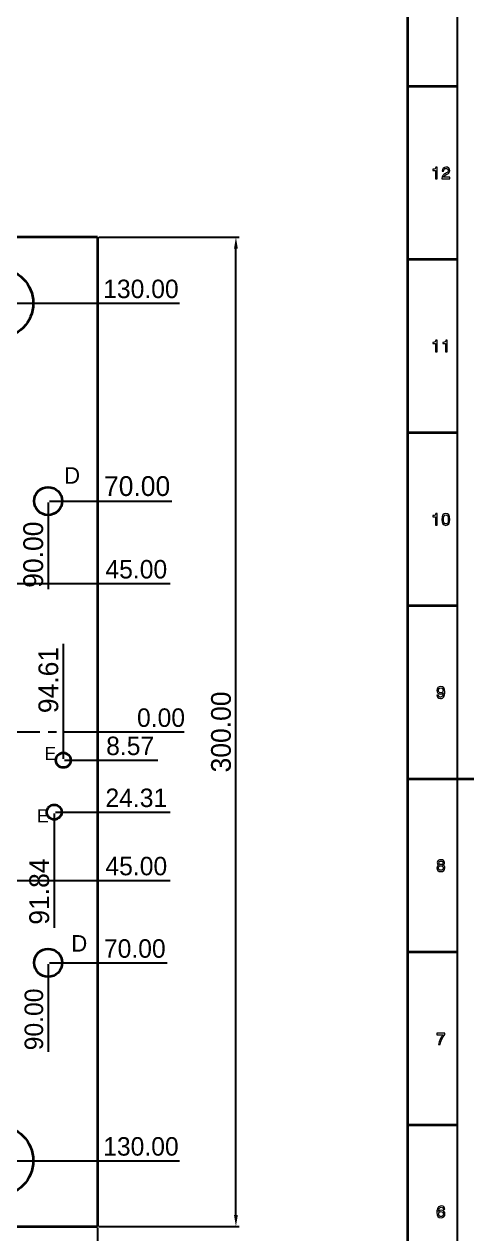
# Model space of a CAD drawing. Extents: x 0 to 1189, y 0 to 841.
# Drawn here: x 1052.5 to 1189, y 282.5 to 649.3 of the extents above; entities that cross this region are included whole.
import ezdxf

# ---------------------------------------------------------------- set-up
doc = ezdxf.new("R2010")
doc.units = 0
doc.linetypes.add('CENTER', pattern=[2, 1.25, -0.25, 0.25, -0.25])
doc.layers.add('LEVEL0', color=7, linetype='Continuous')
doc.dimstyles.new('4', dxfattribs={"dimtxt": 6, "dimasz": 3.5, "dimexe": 1, "dimexo": 0.4, "dimgap": 1.5, "dimtad": 1, "dimtoh": 1, "dimzin": 0, "dimdsep": 46, "dimtxsty": 'Standard', "dimcen": 0, "dimclrd": 5, "dimclre": 5, "dimclrt": 240, "dimadec": 0, "dimazin": 0, "dimtfac": 1, "dimtmove": 0, "dimatfit": 0, "dimfxl": 1, "dimtolj": 1, "dimtzin": 0, "dimarcsym": 2})
doc.dimstyles.new('5.6', dxfattribs={"dimtxt": 5.6, "dimasz": 3.5, "dimexe": 1, "dimexo": 0.4, "dimgap": 1.5, "dimtad": 1, "dimtoh": 1, "dimzin": 0, "dimdsep": 46, "dimtxsty": 'Standard', "dimcen": 0, "dimclrd": 5, "dimclre": 5, "dimclrt": 240, "dimadec": 0, "dimazin": 0, "dimtfac": 1, "dimtmove": 0, "dimatfit": 0, "dimfxl": 1, "dimtolj": 1, "dimtzin": 0, "dimarcsym": 1})

# ---------------------------------------------------------------- blocks, each defined once
blk = doc.blocks.new('*D116')
at = {"color": 5, "lineweight": -2, "transparency": 16777216}
blk.add_line((1075.2, 434.67), (1101.06, 434.67), dxfattribs=at)
at = {"layer": 'Defpoints', "color": 0, "transparency": 16777216}
for p in [(969.8, 434.67), (1074.8, 434.67), (1085.56, 434.67)]:
    blk.add_point(p, dxfattribs=at)
at = {"color": 240, "transparency": 16777216, "insert": (1094.06, 438.97), "char_height": 5.6, "attachment_point": 5}
blk.add_mtext('\\A1;0.00', dxfattribs=at)
blk = doc.blocks.new('*D120')
at = {"color": 5, "lineweight": -2, "transparency": 16777216}
blk.add_line((1005.2, 304.67), (1099.63, 304.67), dxfattribs=at)
at = {"layer": 'Defpoints', "color": 0, "transparency": 16777216}
for p in [(969.8, 434.67), (1004.8, 304.67), (1074.8, 304.67)]:
    blk.add_point(p, dxfattribs=at)
at = {"color": 240, "transparency": 16777216, "insert": (1087.96, 308.97), "char_height": 5.6, "attachment_point": 5}
blk.add_mtext('\\A1;130.00', dxfattribs=at)
blk = doc.blocks.new('*D129')
at = {"color": 5, "lineweight": -2, "transparency": 16777216}
blk.add_line((925.2, 389.67), (1096.83, 389.67), dxfattribs=at)
at = {"layer": 'Defpoints', "color": 0, "transparency": 16777216}
for p in [(969.8, 434.67), (924.8, 389.67), (1074.8, 389.67)]:
    blk.add_point(p, dxfattribs=at)
at = {"color": 240, "transparency": 16777216, "insert": (1086.56, 393.97), "char_height": 5.6, "attachment_point": 5}
blk.add_mtext('\\A1;45.00', dxfattribs=at)
blk = doc.blocks.new('*D131')
at = {"color": 5, "lineweight": -2, "transparency": 16777216}
blk.add_line((925.2, 479.67), (1096.83, 479.67), dxfattribs=at)
at = {"layer": 'Defpoints', "color": 0, "transparency": 16777216}
for p in [(924.8, 479.67), (1074.8, 479.67), (969.8, 434.67)]:
    blk.add_point(p, dxfattribs=at)
at = {"color": 240, "transparency": 16777216, "insert": (1086.56, 483.97), "char_height": 5.6, "attachment_point": 5}
blk.add_mtext('\\A1;45.00', dxfattribs=at)
blk = doc.blocks.new('*D138')
at = {"color": 5, "lineweight": -2, "transparency": 16777216}
blk.add_line((1064.81, 426.11), (1093.1, 426.11), dxfattribs=at)
at = {"layer": 'Defpoints', "color": 0, "transparency": 16777216}
for p in [(969.8, 434.67), (1064.41, 426.11), (1074.8, 426.11)]:
    blk.add_point(p, dxfattribs=at)
at = {"color": 240, "transparency": 16777216, "insert": (1084.7, 430.41), "char_height": 5.6, "attachment_point": 5}
blk.add_mtext('\\A1;8.57', dxfattribs=at)
blk = doc.blocks.new('*D139')
at = {"color": 5, "lineweight": -2, "transparency": 16777216}
blk.add_line((1062.03, 410.36), (1096.83, 410.36), dxfattribs=at)
at = {"layer": 'Defpoints', "color": 0, "transparency": 16777216}
for p in [(969.8, 434.67), (1061.63, 410.36), (1074.8, 410.36)]:
    blk.add_point(p, dxfattribs=at)
at = {"color": 240, "transparency": 16777216, "insert": (1086.56, 414.66), "char_height": 5.6, "attachment_point": 5}
blk.add_mtext('\\A1;24.31', dxfattribs=at)
blk = doc.blocks.new('*D147')
at = {"color": 5, "lineweight": -2, "transparency": 16777216}
blk.add_line((1060.2, 364.67), (1095.9, 364.67), dxfattribs=at)
at = {"layer": 'Defpoints', "color": 0, "transparency": 16777216}
for p in [(969.8, 434.67), (1059.8, 364.67), (1074.8, 364.67)]:
    blk.add_point(p, dxfattribs=at)
at = {"color": 240, "transparency": 16777216, "insert": (1086.1, 368.97), "char_height": 5.6, "attachment_point": 5}
blk.add_mtext('\\A1;70.00', dxfattribs=at)
blk = doc.blocks.new('*D148')
at = {"color": 5, "lineweight": -2, "transparency": 16777216}
blk.add_line((1059.8, 364.27), (1059.8, 337.71), dxfattribs=at)
at = {"layer": 'Defpoints', "color": 0, "transparency": 16777216}
for p in [(969.8, 434.67), (1059.8, 364.67), (1059.8, 358.81)]:
    blk.add_point(p, dxfattribs=at)
at = {"color": 240, "transparency": 16777216, "insert": (1055.5, 347.51), "char_height": 5.6, "attachment_point": 5, "rotation": 90}
blk.add_mtext('\\A1;90.00', dxfattribs=at)
blk = doc.blocks.new('*D163')
at = {"color": 5, "lineweight": -2, "transparency": 16777216}
blk.add_line((1005.2, 564.67), (1099.63, 564.67), dxfattribs=at)
at = {"layer": 'Defpoints', "color": 0, "transparency": 16777216}
for p in [(1004.8, 564.67), (1074.8, 564.67), (969.8, 434.67)]:
    blk.add_point(p, dxfattribs=at)
at = {"color": 240, "transparency": 16777216, "insert": (1087.96, 568.97), "char_height": 5.6, "attachment_point": 5}
blk.add_mtext('\\A1;130.00', dxfattribs=at)
blk = doc.blocks.new('*D168')
at = {"color": 5, "lineweight": -2, "transparency": 16777216}
blk.add_line((1059.8, 504.27), (1059.8, 477.92), dxfattribs=at)
at = {"layer": 'Defpoints', "color": 0, "transparency": 16777216}
for p in [(1059.8, 504.67), (1059.8, 500.42), (969.8, 434.67)]:
    blk.add_point(p, dxfattribs=at)
at = {"color": 240, "transparency": 16777216, "insert": (1055.3, 488.42), "char_height": 6, "attachment_point": 5, "rotation": 90}
blk.add_mtext('\\A1;90.00', dxfattribs=at)
blk = doc.blocks.new('*D169')
at = {"color": 5, "lineweight": -2, "transparency": 16777216}
blk.add_line((1060.2, 504.67), (1097.3, 504.67), dxfattribs=at)
at = {"layer": 'Defpoints', "color": 0, "transparency": 16777216}
for p in [(1059.8, 504.67), (1074.8, 504.67), (969.8, 434.67)]:
    blk.add_point(p, dxfattribs=at)
at = {"color": 240, "transparency": 16777216, "insert": (1086.8, 509.17), "char_height": 6, "attachment_point": 5}
blk.add_mtext('\\A1;70.00', dxfattribs=at)
blk = doc.blocks.new('*D170')
at = {"color": 5, "lineweight": -2, "transparency": 16777216}
for p, q in [((1075.2, 584.67), (1117.79, 584.67)), ((1116.79, 288.17), (1116.79, 581.17)), ((1075.2, 284.67), (1117.79, 284.67))]:
    blk.add_line(p, q, dxfattribs=at)
at = {"color": 5, "transparency": 16777216}
for points in [[(1116.21, 581.17), (1117.37, 581.17), (1116.79, 584.67)], [(1116.21, 288.17), (1117.37, 288.17), (1116.79, 284.67)]]:
    blk.add_solid(points, dxfattribs=at)
at = {"layer": 'Defpoints', "color": 0, "transparency": 16777216}
for p in [(1074.8, 584.67), (1116.79, 584.67), (1074.8, 284.67)]:
    blk.add_point(p, dxfattribs=at)
at = {"color": 240, "transparency": 16777216, "insert": (1112.29, 434.67), "char_height": 6, "attachment_point": 5, "rotation": 90}
blk.add_mtext('\\A1;300.00', dxfattribs=at)
blk = doc.blocks.new('*D173')
at = {"color": 5, "lineweight": -2, "transparency": 16777216}
for p, q in [((864.8, 284.27), (864.8, 234.14)), ((1074.8, 284.27), (1074.8, 234.14)), ((1071.3, 235.14), (868.3, 235.14))]:
    blk.add_line(p, q, dxfattribs=at)
at = {"color": 5, "transparency": 16777216}
for points in [[(868.3, 235.72), (868.3, 234.56), (864.8, 235.14)], [(1071.3, 235.72), (1071.3, 234.56), (1074.8, 235.14)]]:
    blk.add_solid(points, dxfattribs=at)
at = {"layer": 'Defpoints', "color": 0, "transparency": 16777216}
for p in [(864.8, 284.67), (1074.8, 284.67), (864.8, 235.14)]:
    blk.add_point(p, dxfattribs=at)
at = {"color": 240, "transparency": 16777216, "insert": (969.8, 239.64), "char_height": 6, "attachment_point": 5}
blk.add_mtext('\\A1;210.00', dxfattribs=at)
blk = doc.blocks.new('*D175')
at = {"color": 5, "lineweight": -2, "transparency": 16777216}
blk.add_line((1061.63, 409.96), (1061.63, 375.27), dxfattribs=at)
at = {"layer": 'Defpoints', "color": 0, "transparency": 16777216}
for p in [(969.8, 434.67), (1061.63, 410.36), (1061.63, 398.77)]:
    blk.add_point(p, dxfattribs=at)
at = {"color": 240, "transparency": 16777216, "insert": (1057.13, 386.27), "char_height": 6, "attachment_point": 5, "rotation": 90}
blk.add_mtext('\\A1;91.84', dxfattribs=at)
blk = doc.blocks.new('*D176')
at = {"color": 5, "lineweight": -2, "transparency": 16777216}
blk.add_line((1064.41, 426.51), (1064.41, 461.41), dxfattribs=at)
at = {"layer": 'Defpoints', "color": 0, "transparency": 16777216}
for p in [(1064.41, 437.91), (969.8, 434.67), (1064.41, 426.11)]:
    blk.add_point(p, dxfattribs=at)
at = {"color": 240, "transparency": 16777216, "insert": (1059.91, 450.41), "char_height": 6, "attachment_point": 5, "rotation": 90}
blk.add_mtext('\\A1;94.61', dxfattribs=at)

msp = doc.modelspace()

# ---------------------------------------------------------------- linework, layer by layer
at = {"color": 7, "lineweight": 35}
for p, q in [((1169, 20), (1169, 821)), ((1074.796, 584.674), (864.796, 584.674)), ((1074.796, 584.674), (1074.796, 284.674)), ((1169, 420.5), (1189, 420.5)), ((864.796, 284.674), (1074.796, 284.674))]:
    msp.add_line(p, q, dxfattribs=at)
at = {"color": 7, "lineweight": 35, "ltscale": 0.375}
for p, q in [((1169, 630.5), (1184, 630.5)), ((1169, 578), (1184, 578)), ((1169, 525.5), (1184, 525.5)), ((1169, 473), (1184, 473)), ((1169, 368), (1184, 368)), ((1169, 315.5), (1184, 315.5))]:
    msp.add_line(p, q, dxfattribs=at)
msp.add_lwpolyline([(5, 836), (1183.989, 836), (1183.989, 5.302), (5, 5.302)], close=True)
at = {"color": 7, "lineweight": 13}
for points in [[(1177.391, 602.417), (1177.85, 602.417), (1177.85, 605.942), (1177.507, 605.942), (1177.416, 605.634), (1177.235, 605.428), (1176.958, 605.307), (1176.574, 605.266), (1176.574, 604.908), (1177.391, 604.908)], [(1179.287, 602.417), (1181.693, 602.417), (1181.693, 602.851), (1179.792, 602.851), (1179.898, 603.088), (1180.079, 603.284), (1180.639, 603.642), (1180.937, 603.794), (1181.269, 604.01), (1181.506, 604.263), (1181.643, 604.56), (1181.693, 604.898), (1181.607, 605.322), (1181.37, 605.655), (1181.007, 605.866), (1180.538, 605.942), (1180.054, 605.856), (1179.686, 605.619), (1179.449, 605.241), (1179.368, 604.742), (1179.368, 604.671), (1179.827, 604.671), (1179.827, 604.711), (1179.872, 605.054), (1180.009, 605.307), (1180.225, 605.468), (1180.513, 605.523), (1180.806, 605.473), (1181.022, 605.347), (1181.164, 605.15), (1181.214, 604.903), (1181.179, 604.671), (1181.083, 604.474), (1180.922, 604.303), (1180.7, 604.152), (1180.402, 603.99), (1179.908, 603.678), (1179.56, 603.345), (1179.353, 602.941), (1179.287, 602.432)], [(1177.391, 549.917), (1177.85, 549.917), (1177.85, 553.442), (1177.507, 553.442), (1177.416, 553.134), (1177.235, 552.928), (1176.958, 552.807), (1176.574, 552.766), (1176.574, 552.408), (1177.391, 552.408)], [(1180.427, 549.917), (1180.886, 549.917), (1180.886, 553.442), (1180.543, 553.442), (1180.453, 553.134), (1180.271, 552.928), (1179.994, 552.807), (1179.61, 552.766), (1179.61, 552.408), (1180.427, 552.408)], [(1177.391, 497.417), (1177.85, 497.417), (1177.85, 500.942), (1177.507, 500.942), (1177.416, 500.634), (1177.235, 500.428), (1176.958, 500.307), (1176.574, 500.266), (1176.574, 499.908), (1177.391, 499.908)], [(1179.303, 499.126), (1179.378, 498.335), (1179.615, 497.77), (1179.994, 497.427), (1180.518, 497.316), (1181.037, 497.427), (1181.416, 497.77), (1181.648, 498.335), (1181.728, 499.126), (1181.648, 499.913), (1181.552, 500.226), (1181.416, 500.483), (1181.037, 500.826), (1180.518, 500.942), (1179.994, 500.826), (1179.615, 500.478), (1179.378, 499.913)], [(1179.787, 499.126), (1179.827, 499.737), (1179.953, 500.175), (1180.18, 500.433), (1180.518, 500.523), (1180.851, 500.433), (1181.078, 500.175), (1181.204, 499.737), (1181.244, 499.126), (1181.204, 498.511), (1181.078, 498.072), (1180.851, 497.815), (1180.518, 497.729), (1180.18, 497.815), (1179.953, 498.072), (1179.827, 498.511)], [(1177.79, 445.784), (1177.865, 445.386), (1178.082, 445.078), (1178.425, 444.887), (1178.879, 444.816), (1179.177, 444.851), (1179.444, 444.942), (1179.671, 445.098), (1179.862, 445.32), (1180.014, 445.598), (1180.125, 445.941), (1180.19, 446.334), (1180.215, 446.788), (1180.13, 447.499), (1179.883, 448.018), (1179.489, 448.331), (1178.949, 448.442), (1178.455, 448.351), (1178.082, 448.109), (1177.84, 447.736), (1177.759, 447.267), (1177.84, 446.783), (1178.077, 446.415), (1178.43, 446.183), (1178.879, 446.107), (1179.353, 446.203), (1179.711, 446.495), (1179.63, 445.936), (1179.469, 445.537), (1179.222, 445.3), (1178.884, 445.224), (1178.622, 445.26), (1178.43, 445.371), (1178.304, 445.547), (1178.254, 445.784)], [(1178.249, 447.272), (1178.299, 447.585), (1178.44, 447.832), (1178.662, 447.988), (1178.949, 448.044), (1179.247, 447.988), (1179.474, 447.832), (1179.615, 447.59), (1179.671, 447.277), (1179.615, 446.959), (1179.474, 446.722), (1179.242, 446.576), (1178.934, 446.526), (1178.657, 446.576), (1178.44, 446.722), (1178.299, 446.954)], [(1178.375, 394.303), (1178.117, 394.162), (1177.941, 393.965), (1177.83, 393.718), (1177.795, 393.42), (1177.875, 392.972), (1178.107, 392.624), (1178.486, 392.402), (1179, 392.316), (1179.509, 392.402), (1179.888, 392.624), (1180.12, 392.972), (1180.205, 393.42), (1180.165, 393.718), (1180.059, 393.965), (1179.877, 394.162), (1179.625, 394.303), (1179.827, 394.424), (1179.968, 394.59), (1180.054, 394.792), (1180.084, 395.039), (1180.004, 395.397), (1179.792, 395.685), (1179.449, 395.871), (1179, 395.942), (1178.546, 395.871), (1178.203, 395.685), (1177.986, 395.397), (1177.911, 395.039), (1177.936, 394.792), (1178.022, 394.59)], [(1178.279, 393.43), (1178.324, 393.698), (1178.47, 393.899), (1178.697, 394.031), (1179, 394.076), (1179.297, 394.031), (1179.524, 393.899), (1179.671, 393.698), (1179.721, 393.43), (1179.671, 393.143), (1179.524, 392.926), (1179.297, 392.785), (1179, 392.74), (1178.697, 392.785), (1178.47, 392.926), (1178.324, 393.143)], [(1178.39, 394.999), (1178.43, 395.221), (1178.551, 395.392), (1178.743, 395.498), (1179, 395.539), (1179.252, 395.498), (1179.444, 395.392), (1179.565, 395.221), (1179.61, 394.999), (1179.565, 394.772), (1179.444, 394.595), (1179.252, 394.479), (1179, 394.444), (1178.743, 394.484), (1178.551, 394.595), (1178.43, 394.772)], [(1178.299, 339.917), (1178.808, 339.917), (1178.975, 340.749), (1179.267, 341.526), (1179.681, 342.247), (1180.22, 342.923), (1180.22, 343.341), (1177.82, 343.341), (1177.82, 342.882), (1179.736, 342.882), (1179.182, 342.201), (1178.763, 341.49), (1178.47, 340.734)], [(1180.21, 289.974), (1180.115, 290.382), (1179.893, 290.685), (1179.55, 290.876), (1179.106, 290.942), (1178.808, 290.907), (1178.551, 290.811), (1178.324, 290.655), (1178.133, 290.433), (1177.981, 290.155), (1177.87, 289.817), (1177.8, 289.419), (1177.78, 288.97), (1177.86, 288.254), (1178.107, 287.734), (1178.506, 287.422), (1179.05, 287.316), (1179.54, 287.407), (1179.913, 287.644), (1180.155, 288.017), (1180.241, 288.491), (1180.155, 288.97), (1179.923, 289.338), (1179.565, 289.57), (1179.121, 289.651), (1178.642, 289.55), (1178.284, 289.263), (1178.359, 289.817), (1178.521, 290.216), (1178.768, 290.453), (1179.111, 290.534), (1179.363, 290.493), (1179.555, 290.387), (1179.681, 290.211), (1179.746, 289.974)], [(1179.751, 288.486), (1179.696, 288.168), (1179.555, 287.926), (1179.328, 287.765), (1179.045, 287.714), (1178.748, 287.765), (1178.521, 287.921), (1178.375, 288.163), (1178.329, 288.481), (1178.38, 288.794), (1178.521, 289.031), (1178.753, 289.182), (1179.066, 289.237), (1179.338, 289.182), (1179.555, 289.036), (1179.696, 288.799)]]:
    msp.add_lwpolyline(points, close=True, dxfattribs=at)
at = {"color": 7, "lineweight": 35}
for centre, radius in [((1044.796, 564.674), 10.5), ((1059.796, 504.674), 4.25), ((1064.409, 426.107), 2.25), ((1061.633, 410.364), 2.25), ((1059.796, 364.674), 4.25), ((1044.796, 304.674), 10.5)]:
    msp.add_circle(centre, radius, dxfattribs=at)
at = {"layer": 'LEVEL0', "color": 30, "linetype": 'CENTER', "ltscale": 10, "true_color": 0xf26722}
msp.add_line((864.796, 434.674), (1074.796, 434.674), dxfattribs=at)

# ---------------------------------------------------------------- texts
at = {"attachment_point": 1}
for s, width, insert, char_height in [('{\\C32;\\c2648525;D}', 5, (1064.656, 514.951), 5), ('{\\C32;\\c2648525;E}', 4, (1058.667, 430.127), 4), ('{\\C32;\\c2648525;E}', 4, (1056.423, 411.245), 4), ('{\\C32;\\c2648525;D}', 5, (1066.841, 373.072), 5)]:
    msp.add_mtext_dynamic_manual_height_columns(s, width=width, gutter_width=1, heights=[0], dxfattribs=dict(at, insert=insert, char_height=char_height))

# ---------------------------------------------------------------- dimensions: what is measured, and where the dimension line sits
dim = msp.add_linear_dim(base=(1116.789, 584.674), p1=(1074.796, 284.674), p2=(1074.796, 584.674), angle=90, dimstyle='4')
dim.commit()
dim.dimension.update_dxf_attribs({"geometry": '*D170', "text_midpoint": (1112.289, 434.674)})
for feature_location, offset, dtype, origin, dimstyle, picture, middle in [((1004.796, 564.674), (70, 0), 0, (969.796, 434.674), '5.6', '*D163', (1087.963, 568.974)), ((1059.796, 504.674), (15, 0), 0, (969.796, 434.674), '4', '*D169', (1086.796, 509.174)), ((1059.796, 504.674), (0, -4.25), 1, (969.796, 434.674), '4', '*D168', (1055.296, 488.424)), ((924.796, 479.674), (150, 0), 0, (969.796, 434.674), '5.6', '*D131', (1086.563, 483.974)), ((1064.409, 426.107), (0, 11.798), 1, (969.796, 434.674), '4', '*D176', (1059.909, 450.405)), ((1074.796386719, 434.673775228), (10.768027645, 0), 0, (969.796386719, 434.673775228), '5.6', '*D116', (1094.064414364, 438.973775228)), ((924.796, 389.674), (150, 0), 0, (969.796, 434.674), '5.6', '*D129', (1086.563, 393.974)), ((1004.796, 304.674), (70, 0), 0, (969.796, 434.674), '5.6', '*D120', (1087.963, 308.974)), ((1064.409, 426.107), (10.387, 0), 0, (969.796, 434.674), '5.6', '*D138', (1084.696, 430.407)), ((1061.633, 410.364), (13.163, 0), 0, (969.796, 434.674), '5.6', '*D139', (1086.563, 414.664)), ((1059.796, 364.674), (15, 0), 0, (969.796, 434.674), '5.6', '*D147', (1086.096, 368.974)), ((1059.796, 364.674), (0, -5.867), 1, (969.796, 434.674), '5.6', '*D148', (1055.496, 347.506)), ((1061.633, 410.364), (0, -11.598), 1, (969.796, 434.674), '4', '*D175', (1057.133, 386.266))]:
    dim = msp.add_ordinate_dim(feature_location=feature_location, offset=offset, dtype=dtype, origin=origin, dimstyle=dimstyle)
    dim.commit()
    dim.dimension.update_dxf_attribs({"geometry": picture, "text_midpoint": middle})
dim = msp.add_linear_dim(base=(864.796, 235.141), p1=(1074.796, 284.674), p2=(864.796, 284.674), dimstyle='4')
dim.commit()
dim.dimension.update_dxf_attribs({"geometry": '*D173', "text_midpoint": (969.796, 239.641)})

doc.saveas('drawing.dxf')
